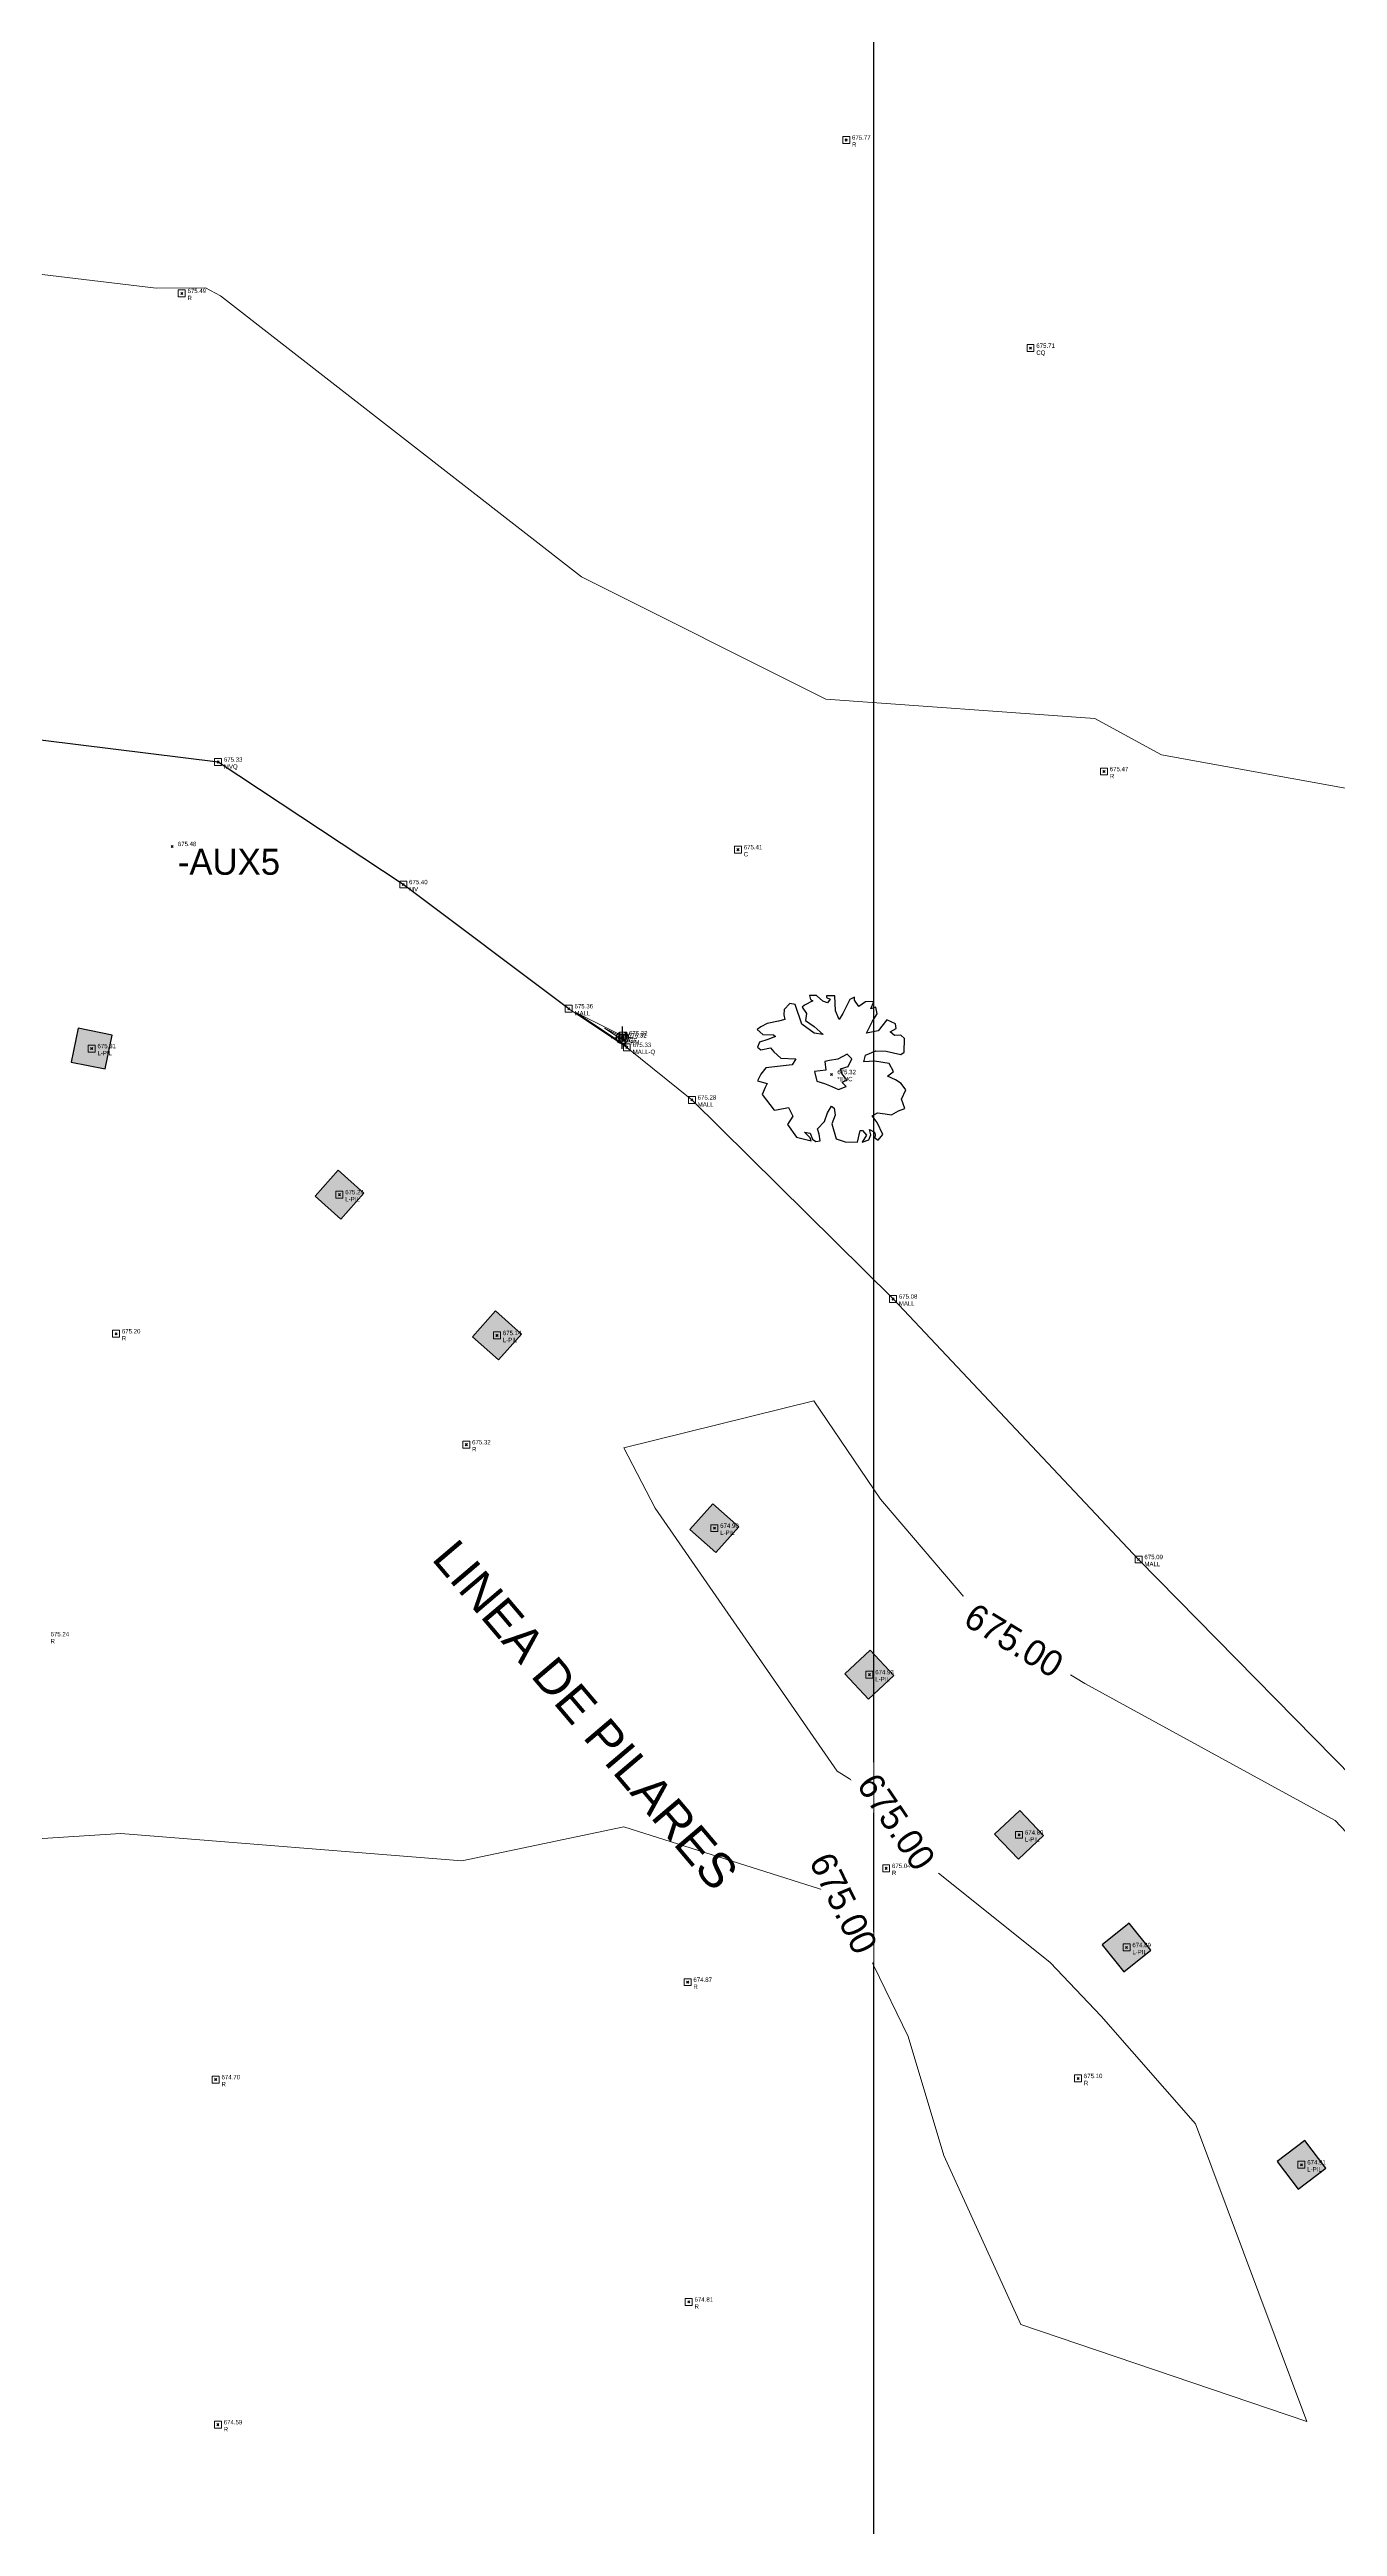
# Model space of a CAD drawing. Extents: x 350769 to 354978, y 6304672 to 6307963.
# Drawn here: x 352376.2 to 352413.4, y 6305402.6 to 6305474.1 of the extents above; entities that cross this region are included whole.
import ezdxf

# ---------------------------------------------------------------- set-up
doc = ezdxf.new("R2010")
doc.units = 0
doc.header["$PDMODE"] = 35
doc.header["$PDSIZE"] = 0.03
for name, pattern in [('4.0 - LO RECABARREN - DESNIVEL NUEVO$0$HIDDEN', [0.375, 0.25, -0.125]), ('CONTINUOS', [0]), ('DASHED', [19.05, 12.7, -6.35])]:
    doc.linetypes.add(name, pattern=pattern)
doc.layers.get('0').update_dxf_attribs({"linetype": 'CONTINUOUS'})
doc.layers.add('0_ASD_TOPOGRAFIA_ELEMENTOS', color=7, linetype='CONTINUOS', lineweight=5, true_color=0xbdbdbd)
for name, color, linetype in [('1-CERCO MALLA', 252, 'MALLA_LINE'), ('1-coordenadas', 8, 'CONTINUOUS'), ('1-MURO VIBROCRET', 7, 'FENCELINE2'), ('1-PILAR', 252, 'CONTINUOUS'), ('1-TEXTOS', 7, 'CONTINUOUS'), ('2-ACHURADO PAVIMENTO HORMIGON 3', 8, 'CONTINUOUS'), ('C-TINN', 5, 'CONTINUOUS'), ('C-TOPO-MAJR', 9, 'CONTINUOUS'), ('C-TOPO-MINR', 8, 'CONTINUOUS'), ('V-NODE DIC 2005', 4, 'CONTINUOUS'), ('V-NODE-TEXT DIC 2005', 2, 'CONTINUOUS'), ('V-NODE-TEXT1 DIC 2005', 6, 'CONTINUOUS'), ('Z-EUC', 253, 'CONTINUOUS'), ('Z-PM', 253, 'CONTINUOUS')]:
    doc.layers.add(name, color=color, linetype=linetype)
doc.styles.add('TEXTIS', font='arial.ttf', dxfattribs={"height": 2})
doc.linetypes.add('FENCELINE2', pattern='A,0.25,-0.1,[132,ltypeshp.shx,S=0.1,R=0,X=-0.1,Y=0],-0.1,1', length=1.45)
doc.linetypes.add('MALLA_LINE', pattern='A,0.5,-0.2,["MLL",Standard,S=0.1,R=0,X=-0.1,Y=-0.05],-0.25', length=0.95)

# ---------------------------------------------------------------- blocks, each defined once
blk = doc.blocks.new('COORDENADAS')
at = {"layer": '1-coordenadas'}
blk.add_line((220, -900.625), (220, -0.625), dxfattribs=at)
blk = doc.blocks.new('PILAR')
blk.add_hatch(color=256).paths.add_polyline_path([(-0.5, 0.5), (-0.5, -0.5), (0.5, -0.5), (0.5, 0.5)])
blk.add_lwpolyline([(-0.5, 0.5), (-0.5, -0.5), (0.5, -0.5), (0.5, 0.5)], close=True)
blk = doc.blocks.new('EUC')
at = {"layer": 'Z-EUC', "color": 9, "true_color": 0xbdbdbd}
for p, q in [((-0.675, 2.274), (-0.643, 2.162)), ((-0.466, 2.274), (-0.675, 2.274)), ((-0.643, 2.162), (-0.57, 2.119)), ((-0.288, 2.119), (-0.466, 2.274)), ((0.059, 2.274), (-0.183, 2.274)), ((-0.183, 2.274), (-0.183, 2.223)), ((-0.183, 2.223), (-0.07, 2.179)), ((-0.07, 2.179), (-0.151, 2.067)), ((0.083, 1.842), (0.059, 2.274)), ((0.495, 2.171), (0.301, 1.764)), ((0.624, 2.248), (0.495, 2.171)), ((0.632, 2.162), (0.624, 2.248)), ((0.753, 1.98), (0.632, 2.162)), ((-1.878, 1.444), (-2.063, 1.349)), ((-1.555, 1.514), (-1.878, 1.444)), ((-1.377, 1.566), (-1.555, 1.514)), ((-1.394, 1.859), (-1.402, 1.704)), ((-1.402, 1.704), (-1.377, 1.566)), ((-1.24, 2.032), (-1.394, 1.859)), ((-1.087, 2.006), (-1.24, 2.032)), ((-0.885, 1.444), (-1.087, 2.006)), ((-0.522, 1.185), (-0.885, 1.444)), ((-0.812, 1.989), (-0.877, 1.929)), ((-0.877, 1.929), (-0.748, 1.747)), ((-0.57, 2.119), (-0.812, 1.989)), ((-0.748, 1.747), (-0.772, 1.548)), ((-0.772, 1.548), (-0.522, 1.375)), ((-0.151, 2.067), (-0.288, 2.119)), ((0.196, 1.591), (0.083, 1.842)), ((0.301, 1.764), (0.196, 1.591)), ((0.947, 2.119), (0.753, 1.98)), ((1.189, 2.127), (0.947, 2.119)), ((0.995, 1.211), (1.156, 1.557)), ((1.108, 1.911), (1.189, 2.127)), ((1.253, 1.963), (1.108, 1.911)), ((1.156, 1.557), (1.286, 1.773)), ((1.286, 1.773), (1.253, 1.963)), ((1.576, 1.609), (1.326, 1.28)), ((1.826, 1.496), (1.576, 1.609)), ((1.842, 1.358), (1.826, 1.496)), ((-2.063, 1.349), (-2.168, 1.271)), ((-2.168, 1.271), (-2.007, 1.125)), ((-2.095, 0.9), (-2.152, 0.761)), ((-2.152, 0.761), (-2.055, 0.683)), ((-1.853, 0.986), (-2.095, 0.9)), ((-2.055, 0.683), (-1.773, 0.744)), ((-2.007, 1.125), (-1.692, 1.116)), ((-1.636, 1.073), (-1.853, 0.986)), ((-1.773, 0.744), (-1.676, 0.632)), ((-1.692, 1.116), (-1.636, 1.073)), ((-0.522, 1.375), (-0.264, 1.15)), ((-0.264, 1.15), (-0.522, 1.185)), ((1.326, 1.28), (0.995, 1.211)), ((1.673, 1.263), (1.842, 1.358)), ((1.802, 1.159), (1.673, 1.263)), ((1.988, 1.168), (1.802, 1.159)), ((2.092, 1.073), (1.988, 1.168)), ((2.084, 0.683), (2.092, 1.073)), ((-1.902, 0.165), (-2.039, -0.017)), ((-1.143, 0.26), (-1.902, 0.165)), ((-1.676, 0.632), (-1.474, 0.45)), ((-1.474, 0.45), (-1.038, 0.441)), ((-1.038, 0.441), (-1.143, 0.26)), ((-0.167, 0.122), (-0.49, 0.078)), ((-0.49, 0.078), (-0.425, -0.198)), ((-0.062, 0.407), (-0.199, 0.372)), ((-0.199, 0.372), (-0.167, 0.122)), ((0.172, 0.45), (-0.062, 0.407)), ((0.438, 0.597), (0.172, 0.45)), ((0.253, 0.165), (0.479, 0.243)), ((0.293, 0.035), (0.253, 0.165)), ((0.446, -0.146), (0.293, 0.035)), ((0.575, 0.459), (0.438, 0.597)), ((0.479, 0.243), (0.575, 0.459)), ((0.93, 0.381), (0.971, 0.58)), ((1.237, 0.407), (0.93, 0.381)), ((0.971, 0.58), (1.269, 0.701)), ((1.657, 0.346), (1.237, 0.407)), ((1.269, 0.701), (1.568, 0.701)), ((1.568, 0.701), (1.996, 0.606)), ((1.616, -0.017), (1.786, 0.113)), ((1.786, 0.113), (1.657, 0.346)), ((1.996, 0.606), (2.084, 0.683)), ((-2.039, -0.017), (-2.136, -0.216)), ((-2.136, -0.216), (-1.853, -0.285)), ((-1.91, -0.406), (-1.991, -0.605)), ((-1.991, -0.605), (-1.636, -1.054)), ((-1.853, -0.285), (-1.91, -0.406)), ((-0.425, -0.198), (-0.199, -0.259)), ((-0.199, -0.259), (-0.054, -0.319)), ((-0.054, -0.319), (0.204, -0.432)), ((0.204, -0.432), (0.43, -0.337)), ((0.309, -0.224), (0.446, -0.146)), ((0.43, -0.337), (0.309, -0.224)), ((1.85, -0.121), (1.616, -0.017)), ((2.012, -0.224), (1.85, -0.121)), ((2.149, -0.406), (2.012, -0.224)), ((2.036, -0.683), (2.149, -0.406)), ((2.133, -0.95), (2.036, -0.683)), ((-1.636, -1.054), (-1.571, -1.046)), ((-1.571, -1.046), (-1.224, -0.976)), ((-1.103, -1.218), (-1.248, -1.461)), ((-1.224, -0.976), (-1.103, -1.218)), ((-0.385, -1.573), (-0.183, -1.357)), ((-0.183, -1.357), (-0.102, -1.106)), ((-0.102, -1.106), (0.011, -0.916)), ((0.011, -0.916), (0.091, -0.968)), ((0.124, -1.167), (0.027, -1.426)), ((0.027, -1.426), (0.164, -1.85)), ((0.091, -0.968), (0.124, -1.167)), ((1.197, -1.175), (1.35, -1.08)), ((1.342, -1.366), (1.197, -1.175)), ((1.511, -1.703), (1.342, -1.366)), ((1.35, -1.08), (1.568, -1.106)), ((1.568, -1.106), (1.754, -1.132)), ((1.754, -1.132), (1.947, -1.02)), ((1.947, -1.02), (2.133, -0.95)), ((-1.248, -1.461), (-0.982, -1.824)), ((-0.982, -1.824), (-0.562, -1.919)), ((-0.586, -1.841), (-0.756, -1.677)), ((-0.756, -1.677), (-0.586, -1.703)), ((-0.586, -1.703), (-0.522, -1.876)), ((-0.562, -1.919), (-0.586, -1.841)), ((-0.522, -1.876), (-0.425, -1.936)), ((-0.425, -1.936), (-0.296, -1.919)), ((-0.328, -1.729), (-0.385, -1.573)), ((-0.296, -1.919), (-0.328, -1.729)), ((0.164, -1.85), (0.422, -1.936)), ((0.422, -1.936), (0.777, -1.936)), ((0.777, -1.936), (0.85, -1.599)), ((0.85, -1.599), (0.922, -1.599)), ((1.035, -1.737), (0.914, -1.936)), ((0.914, -1.936), (1.108, -1.867)), ((0.922, -1.599), (1.035, -1.737)), ((1.108, -1.867), (1.165, -1.72)), ((1.165, -1.72), (1.124, -1.573)), ((1.124, -1.573), (1.269, -1.642)), ((1.269, -1.642), (1.286, -1.72)), ((1.286, -1.72), (1.278, -1.806)), ((1.278, -1.806), (1.382, -1.876)), ((1.382, -1.876), (1.511, -1.703))]:
    blk.add_line(p, q, dxfattribs=at)
blk = doc.blocks.new('PM')
at = {"layer": 'Z-PM'}
for p, q in [((-1.61, 0), (1.61, 0)), ((0, -1.61), (0, 1.61))]:
    blk.add_line(p, q, dxfattribs=at)
for radius in [0.867, 0.521]:
    blk.add_circle((0, 0), radius, dxfattribs=at)
blk = doc.blocks.new('*U1327')
at = {"color": 0, "linetype": 'ByBlock', "lineweight": -2, "transparency": 16777216}
blk.add_point((0, 0), dxfattribs=at)
blk = doc.blocks.new('*U3962', base_point=(352396.143, 6305450.951))
at = {"layer": 'V-NODE-TEXT DIC 2005', "linetype": 'ByBlock', "char_height": 0.127}
for s, insert, attachment_point in [('675.41', (352396.31, 6305451.022), 4), ('C', (352396.31, 6305450.883), 1)]:
    blk.add_mtext(s, dxfattribs=dict(at, insert=insert, attachment_point=attachment_point))
blk = doc.blocks.new('*U3963', base_point=(352396.143, 6305450.951))
at = {"layer": 'V-NODE-TEXT DIC 2005', "color": 2, "lineweight": -2}
blk.add_blockref('*U3962', (352396.143, 6305450.951), dxfattribs=at)
blk = doc.blocks.new('*U3958', base_point=(352392.826, 6305445.577))
at = {"layer": 'V-NODE-TEXT DIC 2005', "linetype": 'ByBlock', "char_height": 0.127}
for s, insert, attachment_point in [('675.32', (352392.993, 6305445.648), 4), ('CF', (352392.993, 6305445.509), 1)]:
    blk.add_mtext(s, dxfattribs=dict(at, insert=insert, attachment_point=attachment_point))
blk = doc.blocks.new('*U3959', base_point=(352392.826, 6305445.577))
at = {"layer": 'V-NODE-TEXT DIC 2005', "color": 2, "lineweight": -2}
blk.add_blockref('*U3958', (352392.826, 6305445.577), dxfattribs=at)
blk = doc.blocks.new('*U3946', base_point=(352404.594, 6305465.437))
at = {"layer": 'V-NODE-TEXT DIC 2005', "linetype": 'ByBlock', "char_height": 0.127}
for s, insert, attachment_point in [('675.71', (352404.761, 6305465.508), 4), ('CQ', (352404.761, 6305465.369), 1)]:
    blk.add_mtext(s, dxfattribs=dict(at, insert=insert, attachment_point=attachment_point))
blk = doc.blocks.new('*U3947', base_point=(352404.594, 6305465.437))
at = {"layer": 'V-NODE-TEXT DIC 2005', "color": 2, "lineweight": -2}
blk.add_blockref('*U3946', (352404.594, 6305465.437), dxfattribs=at)
blk = doc.blocks.new('*U3596', base_point=(352399.942, 6305427.126))
at = {"layer": 'V-NODE-TEXT DIC 2005', "linetype": 'ByBlock', "char_height": 0.127}
for s, insert, attachment_point in [('674.93', (352400.109, 6305427.197), 4), ('L-PIL', (352400.109, 6305427.058), 1)]:
    blk.add_mtext(s, dxfattribs=dict(at, insert=insert, attachment_point=attachment_point))
blk = doc.blocks.new('*U3597', base_point=(352399.942, 6305427.126))
at = {"layer": 'V-NODE-TEXT DIC 2005', "color": 2, "lineweight": -2}
blk.add_blockref('*U3596', (352399.942, 6305427.126), dxfattribs=at)
blk = doc.blocks.new('*U3592', base_point=(352377.469, 6305445.207))
at = {"layer": 'V-NODE-TEXT DIC 2005', "linetype": 'ByBlock', "char_height": 0.127}
for s, insert, attachment_point in [('675.31', (352377.636, 6305445.278), 4), ('L-PIL', (352377.636, 6305445.139), 1)]:
    blk.add_mtext(s, dxfattribs=dict(at, insert=insert, attachment_point=attachment_point))
blk = doc.blocks.new('*U3593', base_point=(352377.469, 6305445.207))
at = {"layer": 'V-NODE-TEXT DIC 2005', "color": 2, "lineweight": -2}
blk.add_blockref('*U3592', (352377.469, 6305445.207), dxfattribs=at)
blk = doc.blocks.new('*U3586', base_point=(352404.267, 6305422.499))
at = {"layer": 'V-NODE-TEXT DIC 2005', "linetype": 'ByBlock', "char_height": 0.127}
for s, insert, attachment_point in [('674.89', (352404.434, 6305422.57), 4), ('L-PIL', (352404.434, 6305422.431), 1)]:
    blk.add_mtext(s, dxfattribs=dict(at, insert=insert, attachment_point=attachment_point))
blk = doc.blocks.new('*U3587', base_point=(352404.267, 6305422.499))
at = {"layer": 'V-NODE-TEXT DIC 2005', "color": 2, "lineweight": -2}
blk.add_blockref('*U3586', (352404.267, 6305422.499), dxfattribs=at)
blk = doc.blocks.new('*U3584', base_point=(352412.425, 6305412.972))
at = {"layer": 'V-NODE-TEXT DIC 2005', "linetype": 'ByBlock', "char_height": 0.127}
for s, insert, attachment_point in [('674.91', (352412.592, 6305413.043), 4), ('L-PIL', (352412.592, 6305412.904), 1)]:
    blk.add_mtext(s, dxfattribs=dict(at, insert=insert, attachment_point=attachment_point))
blk = doc.blocks.new('*U3585', base_point=(352412.425, 6305412.972))
at = {"layer": 'V-NODE-TEXT DIC 2005', "color": 2, "lineweight": -2}
blk.add_blockref('*U3584', (352412.425, 6305412.972), dxfattribs=at)
blk = doc.blocks.new('*U3578', base_point=(352407.372, 6305419.247))
at = {"layer": 'V-NODE-TEXT DIC 2005', "linetype": 'ByBlock', "char_height": 0.127}
for s, insert, attachment_point in [('674.89', (352407.539, 6305419.318), 4), ('L-PIL', (352407.539, 6305419.179), 1)]:
    blk.add_mtext(s, dxfattribs=dict(at, insert=insert, attachment_point=attachment_point))
blk = doc.blocks.new('*U3579', base_point=(352407.372, 6305419.247))
at = {"layer": 'V-NODE-TEXT DIC 2005', "color": 2, "lineweight": -2}
blk.add_blockref('*U3578', (352407.372, 6305419.247), dxfattribs=at)
blk = doc.blocks.new('*U3572', base_point=(352395.462, 6305431.356))
at = {"layer": 'V-NODE-TEXT DIC 2005', "linetype": 'ByBlock', "char_height": 0.127}
for s, insert, attachment_point in [('674.90', (352395.629, 6305431.427), 4), ('L-PIL', (352395.629, 6305431.288), 1)]:
    blk.add_mtext(s, dxfattribs=dict(at, insert=insert, attachment_point=attachment_point))
blk = doc.blocks.new('*U3573', base_point=(352395.462, 6305431.356))
at = {"layer": 'V-NODE-TEXT DIC 2005', "color": 2, "lineweight": -2}
blk.add_blockref('*U3572', (352395.462, 6305431.356), dxfattribs=at)
blk = doc.blocks.new('*U3570', base_point=(352389.182, 6305436.922))
at = {"layer": 'V-NODE-TEXT DIC 2005', "linetype": 'ByBlock', "char_height": 0.127}
for s, insert, attachment_point in [('675.14', (352389.349, 6305436.993), 4), ('L-PIL', (352389.349, 6305436.854), 1)]:
    blk.add_mtext(s, dxfattribs=dict(at, insert=insert, attachment_point=attachment_point))
blk = doc.blocks.new('*U3571', base_point=(352389.182, 6305436.922))
at = {"layer": 'V-NODE-TEXT DIC 2005', "color": 2, "lineweight": -2}
blk.add_blockref('*U3570', (352389.182, 6305436.922), dxfattribs=at)
blk = doc.blocks.new('*U3564', base_point=(352384.628, 6305440.988))
at = {"layer": 'V-NODE-TEXT DIC 2005', "linetype": 'ByBlock', "char_height": 0.127}
for s, insert, attachment_point in [('675.24', (352384.795, 6305441.059), 4), ('L-PIL', (352384.795, 6305440.92), 1)]:
    blk.add_mtext(s, dxfattribs=dict(at, insert=insert, attachment_point=attachment_point))
blk = doc.blocks.new('*U3565', base_point=(352384.628, 6305440.988))
at = {"layer": 'V-NODE-TEXT DIC 2005', "color": 2, "lineweight": -2}
blk.add_blockref('*U3564', (352384.628, 6305440.988), dxfattribs=at)
blk = doc.blocks.new('*U3462', base_point=(352391.252, 6305446.358))
at = {"layer": 'V-NODE-TEXT DIC 2005', "linetype": 'ByBlock', "char_height": 0.127}
for s, insert, attachment_point in [('675.36', (352391.419, 6305446.429), 4), ('MALL', (352391.419, 6305446.29), 1)]:
    blk.add_mtext(s, dxfattribs=dict(at, insert=insert, attachment_point=attachment_point))
blk = doc.blocks.new('*U3463', base_point=(352391.252, 6305446.358))
at = {"layer": 'V-NODE-TEXT DIC 2005', "color": 2, "lineweight": -2}
blk.add_blockref('*U3462', (352391.252, 6305446.358), dxfattribs=at)
blk = doc.blocks.new('*U3458', base_point=(352407.719, 6305430.453))
at = {"layer": 'V-NODE-TEXT DIC 2005', "linetype": 'ByBlock', "char_height": 0.127}
for s, insert, attachment_point in [('675.09', (352407.886, 6305430.524), 4), ('MALL', (352407.886, 6305430.385), 1)]:
    blk.add_mtext(s, dxfattribs=dict(at, insert=insert, attachment_point=attachment_point))
blk = doc.blocks.new('*U3459', base_point=(352407.719, 6305430.453))
at = {"layer": 'V-NODE-TEXT DIC 2005', "color": 2, "lineweight": -2}
blk.add_blockref('*U3458', (352407.719, 6305430.453), dxfattribs=at)
blk = doc.blocks.new('*U3456', base_point=(352394.811, 6305443.724))
at = {"layer": 'V-NODE-TEXT DIC 2005', "linetype": 'ByBlock', "char_height": 0.127}
for s, insert, attachment_point in [('675.28', (352394.978, 6305443.795), 4), ('MALL', (352394.978, 6305443.656), 1)]:
    blk.add_mtext(s, dxfattribs=dict(at, insert=insert, attachment_point=attachment_point))
blk = doc.blocks.new('*U3457', base_point=(352394.811, 6305443.724))
at = {"layer": 'V-NODE-TEXT DIC 2005', "color": 2, "lineweight": -2}
blk.add_blockref('*U3456', (352394.811, 6305443.724), dxfattribs=at)
blk = doc.blocks.new('*U3452', base_point=(352400.624, 6305437.976))
at = {"layer": 'V-NODE-TEXT DIC 2005', "linetype": 'ByBlock', "char_height": 0.127}
for s, insert, attachment_point in [('675.08', (352400.791, 6305438.047), 4), ('MALL', (352400.791, 6305437.908), 1)]:
    blk.add_mtext(s, dxfattribs=dict(at, insert=insert, attachment_point=attachment_point))
blk = doc.blocks.new('*U3453', base_point=(352400.624, 6305437.976))
at = {"layer": 'V-NODE-TEXT DIC 2005', "color": 2, "lineweight": -2}
blk.add_blockref('*U3452', (352400.624, 6305437.976), dxfattribs=at)
blk = doc.blocks.new('*U3446', base_point=(352392.932, 6305445.243))
at = {"layer": 'V-NODE-TEXT DIC 2005', "linetype": 'ByBlock', "char_height": 0.127}
for s, insert, attachment_point in [('675.33', (352393.099, 6305445.314), 4), ('MALL-Q', (352393.099, 6305445.175), 1)]:
    blk.add_mtext(s, dxfattribs=dict(at, insert=insert, attachment_point=attachment_point))
blk = doc.blocks.new('*U3447', base_point=(352392.932, 6305445.243))
at = {"layer": 'V-NODE-TEXT DIC 2005', "color": 2, "lineweight": -2}
blk.add_blockref('*U3446', (352392.932, 6305445.243), dxfattribs=at)
blk = doc.blocks.new('*U3434', base_point=(352386.472, 6305449.945))
at = {"layer": 'V-NODE-TEXT DIC 2005', "linetype": 'ByBlock', "char_height": 0.127}
for s, insert, attachment_point in [('675.40', (352386.639, 6305450.016), 4), ('MV', (352386.639, 6305449.877), 1)]:
    blk.add_mtext(s, dxfattribs=dict(at, insert=insert, attachment_point=attachment_point))
blk = doc.blocks.new('*U3435', base_point=(352386.472, 6305449.945))
at = {"layer": 'V-NODE-TEXT DIC 2005', "color": 2, "lineweight": -2}
blk.add_blockref('*U3434', (352386.472, 6305449.945), dxfattribs=at)
blk = doc.blocks.new('*U3424', base_point=(352381.121, 6305453.482))
at = {"layer": 'V-NODE-TEXT DIC 2005', "linetype": 'ByBlock', "char_height": 0.127}
for s, insert, attachment_point in [('675.33', (352381.288, 6305453.553), 4), ('MVQ', (352381.288, 6305453.414), 1)]:
    blk.add_mtext(s, dxfattribs=dict(at, insert=insert, attachment_point=attachment_point))
blk = doc.blocks.new('*U3425', base_point=(352381.121, 6305453.482))
at = {"layer": 'V-NODE-TEXT DIC 2005', "color": 2, "lineweight": -2}
blk.add_blockref('*U3424', (352381.121, 6305453.482), dxfattribs=at)
blk = doc.blocks.new('*U2954', base_point=(352405.971, 6305415.465))
at = {"layer": 'V-NODE-TEXT DIC 2005', "linetype": 'ByBlock', "char_height": 0.127}
for s, insert, attachment_point in [('675.10', (352406.138, 6305415.536), 4), ('R', (352406.138, 6305415.397), 1)]:
    blk.add_mtext(s, dxfattribs=dict(at, insert=insert, attachment_point=attachment_point))
blk = doc.blocks.new('*U2955', base_point=(352405.971, 6305415.465))
at = {"layer": 'V-NODE-TEXT DIC 2005', "color": 2, "lineweight": -2}
blk.add_blockref('*U2954', (352405.971, 6305415.465), dxfattribs=at)
blk = doc.blocks.new('*U2950', base_point=(352394.722, 6305409.009))
at = {"layer": 'V-NODE-TEXT DIC 2005', "linetype": 'ByBlock', "char_height": 0.127}
for s, insert, attachment_point in [('674.81', (352394.889, 6305409.08), 4), ('R', (352394.889, 6305408.941), 1)]:
    blk.add_mtext(s, dxfattribs=dict(at, insert=insert, attachment_point=attachment_point))
blk = doc.blocks.new('*U2951', base_point=(352394.722, 6305409.009))
at = {"layer": 'V-NODE-TEXT DIC 2005', "color": 2, "lineweight": -2}
blk.add_blockref('*U2950', (352394.722, 6305409.009), dxfattribs=at)
blk = doc.blocks.new('*U2942', base_point=(352381.12, 6305405.464))
at = {"layer": 'V-NODE-TEXT DIC 2005', "linetype": 'ByBlock', "char_height": 0.127}
for s, insert, attachment_point in [('674.59', (352381.287, 6305405.535), 4), ('R', (352381.287, 6305405.396), 1)]:
    blk.add_mtext(s, dxfattribs=dict(at, insert=insert, attachment_point=attachment_point))
blk = doc.blocks.new('*U2943', base_point=(352381.12, 6305405.464))
at = {"layer": 'V-NODE-TEXT DIC 2005', "color": 2, "lineweight": -2}
blk.add_blockref('*U2942', (352381.12, 6305405.464), dxfattribs=at)
blk = doc.blocks.new('*U2880', base_point=(352378.175, 6305436.971))
at = {"layer": 'V-NODE-TEXT DIC 2005', "linetype": 'ByBlock', "char_height": 0.127}
for s, insert, attachment_point in [('675.20', (352378.342, 6305437.042), 4), ('R', (352378.342, 6305436.903), 1)]:
    blk.add_mtext(s, dxfattribs=dict(at, insert=insert, attachment_point=attachment_point))
blk = doc.blocks.new('*U2881', base_point=(352378.175, 6305436.971))
at = {"layer": 'V-NODE-TEXT DIC 2005', "color": 2, "lineweight": -2}
blk.add_blockref('*U2880', (352378.175, 6305436.971), dxfattribs=at)
blk = doc.blocks.new('*U2858', base_point=(352381.055, 6305415.43))
at = {"layer": 'V-NODE-TEXT DIC 2005', "linetype": 'ByBlock', "char_height": 0.127}
for s, insert, attachment_point in [('674.70', (352381.222, 6305415.501), 4), ('R', (352381.222, 6305415.362), 1)]:
    blk.add_mtext(s, dxfattribs=dict(at, insert=insert, attachment_point=attachment_point))
blk = doc.blocks.new('*U2859', base_point=(352381.055, 6305415.43))
at = {"layer": 'V-NODE-TEXT DIC 2005', "color": 2, "lineweight": -2}
blk.add_blockref('*U2858', (352381.055, 6305415.43), dxfattribs=at)
blk = doc.blocks.new('*U2850', base_point=(352394.689, 6305418.244))
at = {"layer": 'V-NODE-TEXT DIC 2005', "linetype": 'ByBlock', "char_height": 0.127}
for s, insert, attachment_point in [('674.87', (352394.856, 6305418.315), 4), ('R', (352394.856, 6305418.176), 1)]:
    blk.add_mtext(s, dxfattribs=dict(at, insert=insert, attachment_point=attachment_point))
blk = doc.blocks.new('*U2851', base_point=(352394.689, 6305418.244))
at = {"layer": 'V-NODE-TEXT DIC 2005', "color": 2, "lineweight": -2}
blk.add_blockref('*U2850', (352394.689, 6305418.244), dxfattribs=at)
blk = doc.blocks.new('*U2848', base_point=(352376.114, 6305428.223))
at = {"layer": 'V-NODE-TEXT DIC 2005', "linetype": 'ByBlock', "char_height": 0.127}
for s, insert, attachment_point in [('675.24', (352376.281, 6305428.294), 4), ('R', (352376.281, 6305428.155), 1)]:
    blk.add_mtext(s, dxfattribs=dict(at, insert=insert, attachment_point=attachment_point))
blk = doc.blocks.new('*U2849', base_point=(352376.114, 6305428.223))
at = {"layer": 'V-NODE-TEXT DIC 2005', "color": 2, "lineweight": -2}
blk.add_blockref('*U2848', (352376.114, 6305428.223), dxfattribs=at)
blk = doc.blocks.new('*U2846', base_point=(352388.294, 6305433.767))
at = {"layer": 'V-NODE-TEXT DIC 2005', "linetype": 'ByBlock', "char_height": 0.127}
for s, insert, attachment_point in [('675.32', (352388.461, 6305433.838), 4), ('R', (352388.461, 6305433.699), 1)]:
    blk.add_mtext(s, dxfattribs=dict(at, insert=insert, attachment_point=attachment_point))
blk = doc.blocks.new('*U2847', base_point=(352388.294, 6305433.767))
at = {"layer": 'V-NODE-TEXT DIC 2005', "color": 2, "lineweight": -2}
blk.add_blockref('*U2846', (352388.294, 6305433.767), dxfattribs=at)
blk = doc.blocks.new('*U2844', base_point=(352400.426, 6305421.531))
at = {"layer": 'V-NODE-TEXT DIC 2005', "linetype": 'ByBlock', "char_height": 0.127}
for s, insert, attachment_point in [('675.04', (352400.593, 6305421.602), 4), ('R', (352400.593, 6305421.463), 1)]:
    blk.add_mtext(s, dxfattribs=dict(at, insert=insert, attachment_point=attachment_point))
blk = doc.blocks.new('*U2845', base_point=(352400.426, 6305421.531))
at = {"layer": 'V-NODE-TEXT DIC 2005', "color": 2, "lineweight": -2}
blk.add_blockref('*U2844', (352400.426, 6305421.531), dxfattribs=at)
blk = doc.blocks.new('*U2648', base_point=(352380.07, 6305467.016))
at = {"layer": 'V-NODE-TEXT DIC 2005', "linetype": 'ByBlock', "char_height": 0.127}
for s, insert, attachment_point in [('675.49', (352380.237, 6305467.087), 4), ('R', (352380.237, 6305466.948), 1)]:
    blk.add_mtext(s, dxfattribs=dict(at, insert=insert, attachment_point=attachment_point))
blk = doc.blocks.new('*U2649', base_point=(352380.07, 6305467.016))
at = {"layer": 'V-NODE-TEXT DIC 2005', "color": 2, "lineweight": -2}
blk.add_blockref('*U2648', (352380.07, 6305467.016), dxfattribs=at)
blk = doc.blocks.new('*U2646', base_point=(352399.269, 6305471.446))
at = {"layer": 'V-NODE-TEXT DIC 2005', "linetype": 'ByBlock', "char_height": 0.127}
for s, insert, attachment_point in [('675.77', (352399.436, 6305471.517), 4), ('R', (352399.436, 6305471.378), 1)]:
    blk.add_mtext(s, dxfattribs=dict(at, insert=insert, attachment_point=attachment_point))
blk = doc.blocks.new('*U2647', base_point=(352399.269, 6305471.446))
at = {"layer": 'V-NODE-TEXT DIC 2005', "color": 2, "lineweight": -2}
blk.add_blockref('*U2646', (352399.269, 6305471.446), dxfattribs=at)
blk = doc.blocks.new('*U2498', base_point=(352406.717, 6305453.209))
at = {"layer": 'V-NODE-TEXT DIC 2005', "linetype": 'ByBlock', "char_height": 0.127}
for s, insert, attachment_point in [('675.47', (352406.884, 6305453.28), 4), ('R', (352406.884, 6305453.141), 1)]:
    blk.add_mtext(s, dxfattribs=dict(at, insert=insert, attachment_point=attachment_point))
blk = doc.blocks.new('*U2499', base_point=(352406.717, 6305453.209))
at = {"layer": 'V-NODE-TEXT DIC 2005', "color": 2, "lineweight": -2}
blk.add_blockref('*U2498', (352406.717, 6305453.209), dxfattribs=at)
blk = doc.blocks.new('*U1512', base_point=(352398.846, 6305444.458))
at = {"layer": 'V-NODE-TEXT DIC 2005', "linetype": 'ByBlock', "char_height": 0.127}
for s, insert, attachment_point in [('*EUC', (352399.013, 6305444.39), 1), ('675.32', (352399.013, 6305444.529), 4)]:
    blk.add_mtext(s, dxfattribs=dict(at, insert=insert, attachment_point=attachment_point))
blk = doc.blocks.new('*U1513', base_point=(352398.846, 6305444.458))
at = {"layer": 'V-NODE-TEXT DIC 2005', "color": 2, "lineweight": -2}
blk.add_blockref('*U1512', (352398.846, 6305444.458), dxfattribs=at)
blk = doc.blocks.new('*U1402', base_point=(352392.799, 6305445.518))
at = {"layer": 'V-NODE-TEXT DIC 2005', "linetype": 'ByBlock', "char_height": 0.127}
for s, insert, attachment_point in [('*PM', (352392.966, 6305445.45), 1), ('676.32', (352392.966, 6305445.589), 4)]:
    blk.add_mtext(s, dxfattribs=dict(at, insert=insert, attachment_point=attachment_point))
blk = doc.blocks.new('*U1403', base_point=(352392.799, 6305445.518))
at = {"layer": 'V-NODE-TEXT DIC 2005', "color": 2, "lineweight": -2}
blk.add_blockref('*U1402', (352392.799, 6305445.518), dxfattribs=at)
blk = doc.blocks.new('*U1328', base_point=(352379.791, 6305451.044))
at = {"layer": 'V-NODE-TEXT1 DIC 2005', "linetype": 'ByBlock'}
for s, insert, char_height, attachment_point in [('675.48', (352379.958, 6305451.115), 0.127, 4), ('-AUX5', (352379.958, 6305450.976), 0.75, 1)]:
    blk.add_mtext(s, dxfattribs=dict(at, insert=insert, char_height=char_height, attachment_point=attachment_point))
blk = doc.blocks.new('*U1329', base_point=(352379.791, 6305451.044))
at = {"layer": 'V-NODE-TEXT DIC 2005', "color": 2, "lineweight": -2}
blk.add_blockref('*U1328', (352379.791, 6305451.044), dxfattribs=at)
blk = doc.blocks.new('TOPOGRAFIA')
at = {"layer": '1-CERCO MALLA', "color": 9, "lineweight": 0, "true_color": 0xbdbdbd, "flags": 128}
blk.add_lwpolyline([(390432.619, 6302394.666), (390425.333, 6302409.78), (390421.634, 6302414.848), (390417.711, 6302419.763), (390414.985, 6302423.067), (390407.652, 6302430.533), (390400.558, 6302438.056), (390394.744, 6302443.805), (390392.865, 6302445.323), (390391.186, 6302446.439)], dxfattribs=at)
at = {"layer": '1-MURO VIBROCRET', "color": 9, "lineweight": 0, "true_color": 0xbdbdbd, "flags": 128}
blk.add_lwpolyline([(390391.186, 6302446.439), (390386.406, 6302450.026), (390381.054, 6302453.564), (390374.99, 6302454.31), (390366.449, 6302455.236), (390356.077, 6302456.384), (390345.574, 6302456.66), (390333.098, 6302456.949), (390319.479, 6302457.35)], dxfattribs=at)
at = {"layer": 'C-TINN', "color": 9, "linetype": 'Continuous', "lineweight": 0, "true_color": 0xbdbdbd}
for points, elevation in [([(390399.104, 6302471.426), (390399.104, 6302471.626), (390399.304, 6302471.626), (390399.304, 6302471.426), (390399.104, 6302471.426)], 675.77), ([(390379.905, 6302466.997), (390379.905, 6302467.197), (390380.105, 6302467.197), (390380.105, 6302466.997), (390379.905, 6302466.997)], 675.49), ([(390404.429, 6302465.418), (390404.429, 6302465.618), (390404.629, 6302465.618), (390404.629, 6302465.418), (390404.429, 6302465.418)], 675.71), ([(390380.954, 6302453.464), (390380.954, 6302453.664), (390381.154, 6302453.664), (390381.154, 6302453.464), (390380.954, 6302453.464)], 675.33), ([(390406.551, 6302453.19), (390406.551, 6302453.39), (390406.751, 6302453.39), (390406.751, 6302453.19), (390406.551, 6302453.19)], 675.47), ([(390395.976, 6302450.932), (390395.976, 6302451.132), (390396.176, 6302451.132), (390396.176, 6302450.932), (390395.976, 6302450.932)], 675.41), ([(390386.306, 6302449.926), (390386.306, 6302450.126), (390386.506, 6302450.126), (390386.506, 6302449.926), (390386.306, 6302449.926)], 675.4), ([(390391.086, 6302446.339), (390391.086, 6302446.539), (390391.286, 6302446.539), (390391.286, 6302446.339), (390391.086, 6302446.339)], 675.36), ([(390392.632, 6302445.5), (390392.632, 6302445.7), (390392.832, 6302445.7), (390392.832, 6302445.5), (390392.632, 6302445.5)], 676.32), ([(390392.66, 6302445.558), (390392.66, 6302445.758), (390392.86, 6302445.758), (390392.86, 6302445.558), (390392.66, 6302445.558)], 675.32), ([(390377.303, 6302445.189), (390377.303, 6302445.389), (390377.503, 6302445.389), (390377.503, 6302445.189), (390377.303, 6302445.189)], 675.31), ([(390392.765, 6302445.223), (390392.765, 6302445.423), (390392.965, 6302445.423), (390392.965, 6302445.223), (390392.765, 6302445.223)], 675.33), ([(390394.644, 6302443.705), (390394.644, 6302443.905), (390394.844, 6302443.905), (390394.844, 6302443.705), (390394.644, 6302443.705)], 675.28), ([(390384.461, 6302440.97), (390384.461, 6302441.17), (390384.661, 6302441.17), (390384.661, 6302440.97), (390384.461, 6302440.97)], 675.24), ([(390400.458, 6302437.956), (390400.458, 6302438.156), (390400.658, 6302438.156), (390400.658, 6302437.956), (390400.458, 6302437.956)], 675.08), ([(390378.008, 6302436.953), (390378.008, 6302437.153), (390378.208, 6302437.153), (390378.208, 6302436.953), (390378.008, 6302436.953)], 675.2), ([(390389.014, 6302436.904), (390389.014, 6302437.104), (390389.214, 6302437.104), (390389.214, 6302436.904), (390389.014, 6302436.904)], 675.14), ([(390388.126, 6302433.748), (390388.126, 6302433.948), (390388.326, 6302433.948), (390388.326, 6302433.748), (390388.126, 6302433.748)], 675.32), ([(390395.295, 6302431.338), (390395.295, 6302431.538), (390395.495, 6302431.538), (390395.495, 6302431.338), (390395.295, 6302431.338)], 674.9), ([(390407.552, 6302430.433), (390407.552, 6302430.633), (390407.752, 6302430.633), (390407.752, 6302430.433), (390407.552, 6302430.433)], 675.09), ([(390399.774, 6302427.107), (390399.774, 6302427.307), (390399.974, 6302427.307), (390399.974, 6302427.107), (390399.774, 6302427.107)], 674.93), ([(390404.099, 6302422.48), (390404.099, 6302422.68), (390404.299, 6302422.68), (390404.299, 6302422.48), (390404.099, 6302422.48)], 674.89), ([(390400.257, 6302421.512), (390400.257, 6302421.712), (390400.457, 6302421.712), (390400.457, 6302421.512), (390400.257, 6302421.512)], 675.04), ([(390407.204, 6302419.228), (390407.204, 6302419.428), (390407.404, 6302419.428), (390407.404, 6302419.228), (390407.204, 6302419.228)], 674.89), ([(390394.522, 6302418.225), (390394.522, 6302418.425), (390394.722, 6302418.425), (390394.722, 6302418.225), (390394.522, 6302418.225)], 674.87), ([(390405.803, 6302415.445), (390405.803, 6302415.645), (390406.003, 6302415.645), (390406.003, 6302415.445), (390405.803, 6302415.445)], 675.1), ([(390380.886, 6302415.411), (390380.886, 6302415.611), (390381.086, 6302415.611), (390381.086, 6302415.411), (390380.886, 6302415.411)], 674.7), ([(390412.256, 6302412.952), (390412.256, 6302413.152), (390412.456, 6302413.152), (390412.456, 6302412.952), (390412.256, 6302412.952)], 674.91), ([(390394.553, 6302408.99), (390394.553, 6302409.19), (390394.753, 6302409.19), (390394.753, 6302408.99), (390394.553, 6302408.99)], 674.81), ([(390380.951, 6302405.445), (390380.951, 6302405.645), (390381.151, 6302405.645), (390381.151, 6302405.445), (390380.951, 6302405.445)], 674.59)]:
    blk.add_lwpolyline(points, dxfattribs=dict(at, elevation=elevation))
for p in [(390399.204, 6302471.526, 675.77), (390380.005, 6302467.097, 675.49), (390404.529, 6302465.518, 675.71), (390381.054, 6302453.564, 675.33), (390406.651, 6302453.29, 675.47), (390396.076, 6302451.032, 675.41), (390386.406, 6302450.026, 675.4), (390391.186, 6302446.439, 675.36), (390392.76, 6302445.658, 675.32), (390377.403, 6302445.289, 675.31), (390392.732, 6302445.6, 676.32), (390392.865, 6302445.323, 675.33), (390394.744, 6302443.805, 675.28), (390384.561, 6302441.07, 675.24), (390400.558, 6302438.056, 675.08), (390378.108, 6302437.053, 675.2), (390389.114, 6302437.004, 675.14), (390388.226, 6302433.848, 675.32), (390395.395, 6302431.438, 674.9), (390407.652, 6302430.533, 675.09), (390399.874, 6302427.207, 674.93), (390404.199, 6302422.58, 674.89), (390400.357, 6302421.612, 675.04), (390407.304, 6302419.328, 674.89), (390394.622, 6302418.325, 674.87), (390380.986, 6302415.511, 674.7), (390405.903, 6302415.545, 675.1), (390412.356, 6302413.052, 674.91), (390394.653, 6302409.09, 674.81), (390381.051, 6302405.545, 674.59)]:
    blk.add_point(p, dxfattribs=at)
at = {"layer": 'C-TOPO-MAJR', "color": 9, "linetype": 'Continuous', "lineweight": 0, "true_color": 0xbdbdbd, "elevation": 675}
blk.add_lwpolyline([(390413.804, 6302422.492), (390413.326, 6302422.992), (390406.098, 6302426.954), (390403.277, 6302428.662), (390400.193, 6302432.27), (390398.263, 6302435.115), (390392.778, 6302433.757), (390393.688, 6302432.011), (390398.94, 6302424.419), (390400.182, 6302423.646), (390401.382, 6302421.87), (390405.092, 6302418.895), (390406.57, 6302417.346), (390409.299, 6302414.233), (390412.516, 6302405.633), (390404.247, 6302408.435), (390402.024, 6302413.319), (390400.998, 6302416.754), (390399.008, 6302420.838), (390392.774, 6302422.809), (390388.095, 6302421.832), (390378.242, 6302422.619), (390372.198, 6302422.23)], dxfattribs=at)
at = {"layer": 'C-TOPO-MINR', "color": 9, "linetype": 'Continuous', "lineweight": 0, "true_color": 0xbdbdbd}
for points, elevation in [([(390366.091, 6302477.401), (390366.216, 6302468.141), (390370.411, 6302464.592), (390372.666, 6302468.034), (390379.267, 6302467.245), (390380.691, 6302467.256), (390381.12, 6302467.026), (390391.556, 6302458.912), (390398.612, 6302455.378), (390406.386, 6302454.818), (390408.317, 6302453.771), (390419.463, 6302451.747), (390427.286, 6302448.95), (390431.606, 6302448.421), (390438.933, 6302443.091), (390441.944, 6302441.291), (390443.778, 6302437.893)], 675.5), ([(390392.755, 6302445.648), (390391.411, 6302446.317), (390392.842, 6302445.371), (390392.755, 6302445.648)], 675.5), ([(390392.741, 6302445.618), (390392.217, 6302445.88), (390392.775, 6302445.51), (390392.741, 6302445.618)], 676)]:
    blk.add_lwpolyline(points, dxfattribs=dict(at, elevation=elevation))
at = {"layer": '1-PILAR', "color": 9, "lineweight": 0, "true_color": 0xbdbdbd}
for p, rotation in [((390377.403, 6302445.289), 168.4787948640082), ((390384.561, 6302441.07), 138.2353012076596), ((390389.114, 6302437.004), 138.2353012076596), ((390395.395, 6302431.438), 138.4488189034823), ((390399.874, 6302427.207), 133.0666148088189), ((390404.199, 6302422.58), 133.6755752549051), ((390407.304, 6302419.328), 128.8328456225384), ((390412.356, 6302413.052), 126.9915884331646)]:
    blk.add_blockref('PILAR', p, dxfattribs=dict(at, rotation=rotation))
at = {"layer": 'V-NODE DIC 2005', "color": 9, "lineweight": 0, "true_color": 0xbdbdbd, "rotation": 359.9963883938062}
for p in [(390399.204, 6302471.527), (390380.005, 6302467.098), (390404.529, 6302465.517), (390381.055, 6302453.564), (390406.651, 6302453.289), (390379.725, 6302451.126), (390396.077, 6302451.032), (390386.406, 6302450.026), (390391.186, 6302446.439), (390392.76, 6302445.658), (390377.403, 6302445.289), (390392.733, 6302445.599), (390392.866, 6302445.324), (390398.78, 6302444.539), (390394.745, 6302443.805), (390384.562, 6302441.07), (390400.557, 6302438.057), (390378.108, 6302437.053), (390389.115, 6302437.003), (390388.227, 6302433.848), (390395.395, 6302431.437), (390407.652, 6302430.533), (390399.875, 6302427.207), (390404.199, 6302422.579), (390400.358, 6302421.612), (390407.304, 6302419.327), (390394.621, 6302418.325), (390380.987, 6302415.512), (390405.903, 6302415.545), (390412.357, 6302413.052), (390394.654, 6302409.09), (390381.051, 6302405.546)]:
    blk.add_blockref('*U1327', p, dxfattribs=at)
at = {"layer": 'V-NODE-TEXT DIC 2005', "color": 9, "lineweight": 0, "true_color": 0xbdbdbd, "rotation": 359.9963883938062}
for name, p in [('*U2647', (390399.204, 6302471.527)), ('*U2649', (390380.005, 6302467.098)), ('*U3947', (390404.529, 6302465.517)), ('*U3425', (390381.055, 6302453.564)), ('*U2499', (390406.651, 6302453.289)), ('*U1329', (390379.725, 6302451.126)), ('*U3963', (390396.077, 6302451.032)), ('*U3435', (390386.406, 6302450.026)), ('*U3463', (390391.186, 6302446.439)), ('*U1403', (390392.733, 6302445.599)), ('*U3959', (390392.76, 6302445.658)), ('*U3593', (390377.403, 6302445.289)), ('*U3447', (390392.866, 6302445.324)), ('*U1513', (390398.78, 6302444.539)), ('*U3457', (390394.745, 6302443.805)), ('*U3565', (390384.562, 6302441.07)), ('*U3453', (390400.557, 6302438.057)), ('*U2881', (390378.108, 6302437.053)), ('*U3571', (390389.115, 6302437.003)), ('*U2847', (390388.227, 6302433.848)), ('*U3573', (390395.395, 6302431.437)), ('*U3459', (390407.652, 6302430.533)), ('*U2849', (390376.047, 6302428.305)), ('*U3597', (390399.875, 6302427.207)), ('*U3587', (390404.199, 6302422.579)), ('*U2845', (390400.358, 6302421.612)), ('*U3579', (390407.304, 6302419.327)), ('*U2851', (390394.621, 6302418.325)), ('*U2859', (390380.987, 6302415.512)), ('*U2955', (390405.903, 6302415.545)), ('*U3585', (390412.357, 6302413.052)), ('*U2951', (390394.654, 6302409.09)), ('*U2943', (390381.051, 6302405.546))]:
    blk.add_blockref(name, p, dxfattribs=at)
at = {"layer": 'Z-EUC', "color": 9, "lineweight": 0, "true_color": 0xbdbdbd, "rotation": 359.090101839884}
blk.add_blockref('EUC', (390398.779, 6302444.538), dxfattribs=at)
at = {"layer": 'Z-PM', "color": 9, "lineweight": 0, "true_color": 0xbdbdbd, "xscale": 0.2, "yscale": 0.2, "zscale": 0.2, "rotation": 359.090101839884}
blk.add_blockref('PM', (390392.732, 6302445.6), dxfattribs=at)
at = {"layer": '1-TEXTOS', "color": 9, "lineweight": 0, "true_color": 0xbdbdbd, "style": 'TEXTIS'}
blk.add_text('LINEA DE PILARES', height=1, rotation=310.32191, dxfattribs=at).set_placement((390387.198, 6302430.544))
at = {"layer": 'C-TOPO-MAJR', "color": 9, "linetype": 'Continuous', "lineweight": 0, "true_color": 0xbdbdbd, "char_height": 0.75, "width": 3.75143, "attachment_point": 5, "bg_fill": 3, "box_fill_scale": 1.042333, "bg_fill_color": 256, "bg_fill_true_color": 13158600, "bg_fill_transparency": 0}
for insert, rotation in [((390404.049, 6302428.194, 675), 328.80777), ((390400.649, 6302422.955, 675), 304.04274)]:
    blk.add_mtext('675.00', dxfattribs=dict(at, insert=insert, rotation=rotation))
at = {"layer": 'C-TOPO-MAJR', "color": 9, "linetype": 'Continuous', "lineweight": 0, "true_color": 0xbdbdbd, "insert": (390399.122, 6302420.603, 675), "char_height": 0.75, "width": 3.75143, "attachment_point": 5, "rotation": 295.97578, "bg_fill": 3, "box_fill_scale": 1.042333, "bg_fill_color": 256, "bg_fill_true_color": 13158600, "bg_fill_transparency": 0}
blk.add_mtext('675.00', dxfattribs=at)
at = {"layer": '1-coordenadas', "color": 9, "linetype": '4.0 - LO RECABARREN - DESNIVEL NUEVO$0$HIDDEN', "lineweight": 0, "ltscale": 50, "true_color": 0xbdbdbd}
blk.add_line((390400, 6302300), (390400, 6303200), dxfattribs=at)

msp = doc.modelspace()

# ---------------------------------------------------------------- hatches: boundary and pattern name
at = {"layer": '2-ACHURADO PAVIMENTO HORMIGON 3'}
h = msp.add_hatch(dxfattribs=at)
h.set_pattern_fill('ANSI31', color=256, scale=0.2)
h.set_pattern_definition([(45, (0, 0), (-0.449012806053, 0.449012806053), [])])
edge = h.paths.add_edge_path()
edge.add_line((352341.035, 6305348.179), (352347.072, 6305350.197))
edge.add_line((352347.072, 6305350.197), (352352.002, 6305351.936))
edge.add_line((352352.002, 6305351.936), (352360.513, 6305355.192))
edge.add_line((352360.513, 6305355.192), (352362.048, 6305355.793))
edge.add_arc((352331.353, 6305347.075), 31.908, 15.85538, 28.5596)
edge.add_line((352359.379, 6305362.33), (352358.592, 6305362.021))
edge.add_line((352358.592, 6305362.021), (352346.531, 6305357.502))
edge.add_line((352346.531, 6305357.502), (352337.514, 6305354.407))
edge.add_line((352337.514, 6305354.407), (352329.564, 6305351.852))
edge.add_line((352329.564, 6305351.852), (352329.477, 6305351.822))
edge.add_line((352329.477, 6305351.822), (352329.952, 6305350.43))
edge.add_line((352329.952, 6305350.43), (352327.113, 6305349.461))
edge.add_line((352327.113, 6305349.461), (352326.648, 6305350.822))
edge.add_line((352326.648, 6305350.822), (352312.751, 6305345.907))
edge.add_arc((211152.579, 6660793.69), 382451.723, 291.65873843, 291.65967784, ccw=False)
edge.add_line((352306.923, 6305343.593), (352300.048, 6305340.901))
edge.add_arc((352331.353, 6305347.075), 31.908, 191.15723, 191.91256)
edge.add_arc((352331.353, 6305347.075), 31.908, 191.91256, 203.81744)
edge.add_line((352302.162, 6305334.19), (352309.395, 6305337.044))
edge.add_line((352309.395, 6305337.044), (352316.578, 6305339.886))
edge.add_arc((352317.536, 6305337.464), 2.605, 97.71434, 111.58655, ccw=False)
edge.add_line((352317.187, 6305340.045), (352327.409, 6305343.678))
edge.add_line((352327.409, 6305343.678), (352335.441, 6305346.276))
edge.add_line((352335.441, 6305346.276), (352341.035, 6305348.179))
edge = h.paths.add_edge_path()
edge.add_arc((352331.353, 6305347.075), 31.908, 336.67433, 358.2614)
edge.add_line((352363.247, 6305346.107), (352363.089, 6305346.045))
edge.add_line((352363.089, 6305346.045), (352337.01, 6305336.469))
edge.add_line((352337.01, 6305336.469), (352330.969, 6305334.226))
edge.add_line((352330.969, 6305334.226), (352314.054, 6305328.005))
edge.add_line((352314.054, 6305328.005), (352311.667, 6305327.111))
edge.add_line((352311.667, 6305327.111), (352307.733, 6305325.622))
edge.add_arc((352331.353, 6305347.075), 31.908, 222.2476, 246.48001)
edge.add_line((352318.62, 6305317.818), (352334.909, 6305324.258))
edge.add_line((352334.909, 6305324.258), (352360.654, 6305334.441))

# ---------------------------------------------------------------- linework, layer by layer
at = {"layer": '1-MURO VIBROCRET', "ltscale": 2}
msp.add_lwpolyline([(352391.186, 6305446.439), (352386.406, 6305450.026), (352381.054, 6305453.564), (352374.99, 6305454.31), (352366.449, 6305455.236), (352356.077, 6305456.384), (352345.574, 6305456.66), (352333.098, 6305456.949), (352328.374, 6305457.088)], dxfattribs=at)

# ---------------------------------------------------------------- block references
at = {"color": 252, "linetype": 'DASHED'}
msp.add_blockref('COORDENADAS', (352180, 6306200.625), dxfattribs=at)
at = {"layer": '1-PILAR'}
for p, rotation in [((352377.403, 6305445.289), 168.4787948640082), ((352384.561, 6305441.07), 138.2353012076597), ((352389.114, 6305437.004), 138.2353012076597), ((352395.395, 6305431.438), 138.4488189034823), ((352399.874, 6305427.207), 133.0666148088189), ((352404.199, 6305422.58), 133.6755752549051), ((352407.304, 6305419.328), 128.8328456225384)]:
    msp.add_blockref('PILAR', p, dxfattribs=dict(at, rotation=rotation))
at = {"layer": 'Z-EUC', "rotation": 359.090101839884}
msp.add_blockref('EUC', (352398.779, 6305444.538), dxfattribs=at)
at = {"layer": 'Z-PM', "xscale": 0.2, "yscale": 0.2, "zscale": 0.2, "rotation": 359.090101839884}
msp.add_blockref('PM', (352392.732, 6305445.6), dxfattribs=at)

# ---------------------------------------------------------------- texts
at = {"layer": '1-TEXTOS', "style": 'TEXTIS'}
msp.add_text('LINEA DE PILARES', height=1, rotation=310.32191, dxfattribs=at).set_placement((352387.198, 6305430.544))

# ---------------------------------------------------------------- next in the draw order: block references
at = {"layer": '0_ASD_TOPOGRAFIA_ELEMENTOS', "color": 30, "true_color": 0xf26507}
msp.add_blockref('TOPOGRAFIA', (-38000, 3000), dxfattribs=at)

doc.saveas('drawing.dxf')
